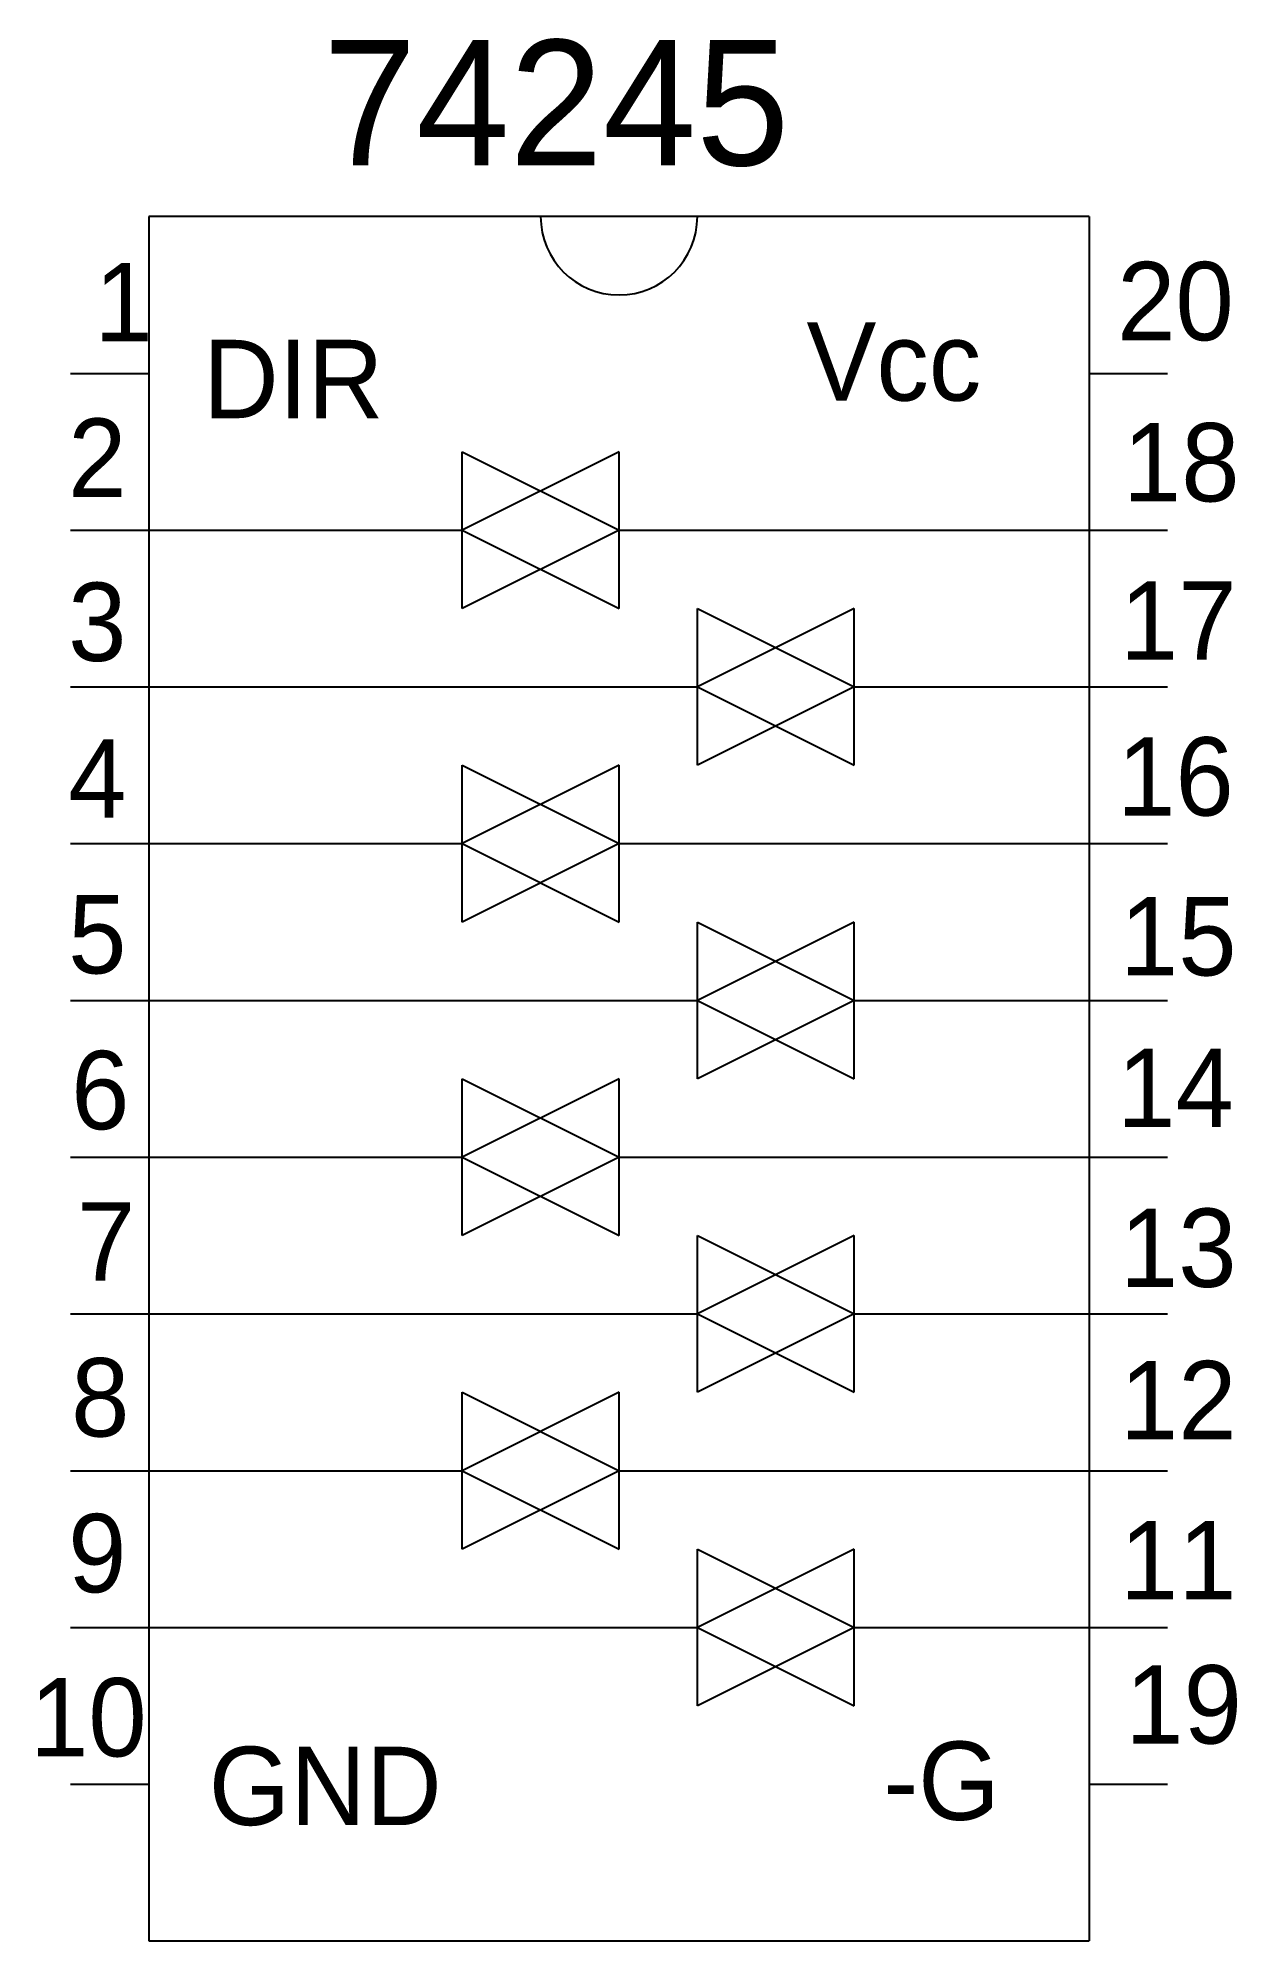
# Model space of a CAD drawing. Extents: x 6.73 to 7.49, y 3.9 to 5.11.
import ezdxf

# ---------------------------------------------------------------- set-up
doc = ezdxf.new("R2010")
doc.units = 0
doc.header["$MEASUREMENT"] = 0
doc.layers.get('0').update_dxf_attribs({"linetype": 'CONTINUOUS'})

msp = doc.modelspace()

# ---------------------------------------------------------------- linework, layer by layer
for p, q in [((6.8, 5), (6.8, 3.9)), ((7.4, 5), (6.8, 5)), ((7.4, 5), (7.4, 3.9)), ((6.75, 4.9), (6.8, 4.9)), ((7.4, 4.9), (7.45, 4.9)), ((7.1, 4.85), (7, 4.8)), ((7, 4.8), (7, 4.85)), ((7, 4.85), (7.1, 4.8)), ((7.1, 4.75), (7.1, 4.85)), ((6.75, 4.8), (6.8, 4.8)), ((6.8, 4.8), (7, 4.8)), ((7, 4.8), (7.1, 4.75)), ((7.1, 4.8), (7, 4.75)), ((7, 4.75), (7, 4.8)), ((7.1, 4.8), (7.4, 4.8)), ((7.4, 4.8), (7.45, 4.8)), ((7.25, 4.75), (7.15, 4.7)), ((7.15, 4.7), (7.15, 4.75)), ((7.15, 4.75), (7.25, 4.7)), ((7.25, 4.65), (7.25, 4.75)), ((6.75, 4.7), (6.8, 4.7)), ((6.8, 4.7), (7.15, 4.7)), ((7.15, 4.7), (7.25, 4.65)), ((7.25, 4.7), (7.15, 4.65)), ((7.15, 4.65), (7.15, 4.7)), ((7.25, 4.7), (7.4, 4.7)), ((7.4, 4.7), (7.45, 4.7)), ((7.1, 4.65), (7, 4.6)), ((7, 4.6), (7, 4.65)), ((7, 4.65), (7.1, 4.6)), ((7.1, 4.55), (7.1, 4.65)), ((6.75, 4.6), (6.8, 4.6)), ((6.8, 4.6), (7, 4.6)), ((7, 4.6), (7.1, 4.55)), ((7.1, 4.6), (7, 4.55)), ((7, 4.55), (7, 4.6)), ((7.1, 4.6), (7.4, 4.6)), ((7.4, 4.6), (7.45, 4.6)), ((7.25, 4.55), (7.15, 4.5)), ((7.15, 4.5), (7.15, 4.55)), ((7.15, 4.55), (7.25, 4.5)), ((7.25, 4.45), (7.25, 4.55)), ((6.75, 4.5), (6.8, 4.5)), ((6.8, 4.5), (7.15, 4.5)), ((7.15, 4.5), (7.25, 4.45)), ((7.25, 4.5), (7.15, 4.45)), ((7.15, 4.45), (7.15, 4.5)), ((7.25, 4.5), (7.4, 4.5)), ((7.4, 4.5), (7.45, 4.5)), ((7.1, 4.45), (7, 4.4)), ((7, 4.4), (7, 4.45)), ((7, 4.45), (7.1, 4.4)), ((7.1, 4.35), (7.1, 4.45)), ((6.75, 4.4), (6.8, 4.4)), ((6.8, 4.4), (7, 4.4)), ((7, 4.4), (7.1, 4.35)), ((7.1, 4.4), (7, 4.35)), ((7, 4.35), (7, 4.4)), ((7.1, 4.4), (7.4, 4.4)), ((7.4, 4.4), (7.45, 4.4)), ((7.25, 4.35), (7.15, 4.3)), ((7.15, 4.3), (7.15, 4.35)), ((7.15, 4.35), (7.25, 4.3)), ((7.25, 4.25), (7.25, 4.35)), ((6.75, 4.3), (6.8, 4.3)), ((6.8, 4.3), (7.15, 4.3)), ((7.15, 4.3), (7.25, 4.25)), ((7.25, 4.3), (7.15, 4.25)), ((7.15, 4.25), (7.15, 4.3)), ((7.25, 4.3), (7.4, 4.3)), ((7.4, 4.3), (7.45, 4.3)), ((7.1, 4.25), (7, 4.2)), ((7, 4.2), (7, 4.25)), ((7, 4.25), (7.1, 4.2)), ((7.1, 4.15), (7.1, 4.25)), ((6.75, 4.2), (6.8, 4.2)), ((6.8, 4.2), (7, 4.2)), ((7, 4.2), (7.1, 4.15)), ((7.1, 4.2), (7, 4.15)), ((7, 4.15), (7, 4.2)), ((7.1, 4.2), (7.4, 4.2)), ((7.4, 4.2), (7.45, 4.2)), ((7.25, 4.15), (7.15, 4.1)), ((7.15, 4.1), (7.15, 4.15)), ((7.15, 4.15), (7.25, 4.1)), ((7.25, 4.05), (7.25, 4.15)), ((6.75, 4.1), (6.8, 4.1)), ((6.8, 4.1), (7.15, 4.1)), ((7.15, 4.1), (7.25, 4.05)), ((7.25, 4.1), (7.15, 4.05)), ((7.15, 4.05), (7.15, 4.1)), ((7.25, 4.1), (7.4, 4.1)), ((7.4, 4.1), (7.45, 4.1)), ((6.75, 4), (6.8, 4)), ((7.4, 4), (7.45, 4)), ((6.8, 3.9), (7.4, 3.9))]:
    msp.add_line(p, q)
msp.add_arc((7.1, 5), 0.05, 180, 0)

# ---------------------------------------------------------------- texts
for s, height, p in [('74245', 0.08, (6.9112, 5.0327)), ('1', 0.05, (6.7654, 4.9205)), ('20', 0.05, (7.4178, 4.9211)), ('Vcc', 0.05, (7.2196, 4.8826)), ('DIR', 0.05, (6.8346, 4.8714)), ('2', 0.05, (6.7486, 4.8212)), ('18', 0.05, (7.4215, 4.8183)), ('3', 0.05, (6.7486, 4.7165)), ('17', 0.05, (7.4196, 4.7173)), ('4', 0.05, (6.7486, 4.6166)), ('16', 0.05, (7.4178, 4.6179)), ('5', 0.05, (6.7486, 4.5172)), ('15', 0.05, (7.4196, 4.5159)), ('6', 0.05, (6.7505, 4.4178)), ('14', 0.05, (7.4178, 4.4192)), ('7', 0.05, (6.7542, 4.3212)), ('13', 0.05, (7.4196, 4.3172)), ('8', 0.05, (6.7505, 4.2218)), ('12', 0.05, (7.4196, 4.22)), ('9', 0.05, (6.7486, 4.1224)), ('11', 0.05, (7.4196, 4.1179)), ('10', 0.05, (6.7243, 4.0177)), ('19', 0.05, (7.423, 4.0259)), ('GND', 0.05, (6.8383, 3.9739)), ('-G', 0.05, (7.2686, 3.9772))]:
    msp.add_text(s, height=height).set_placement(p)

doc.saveas('drawing.dxf')
